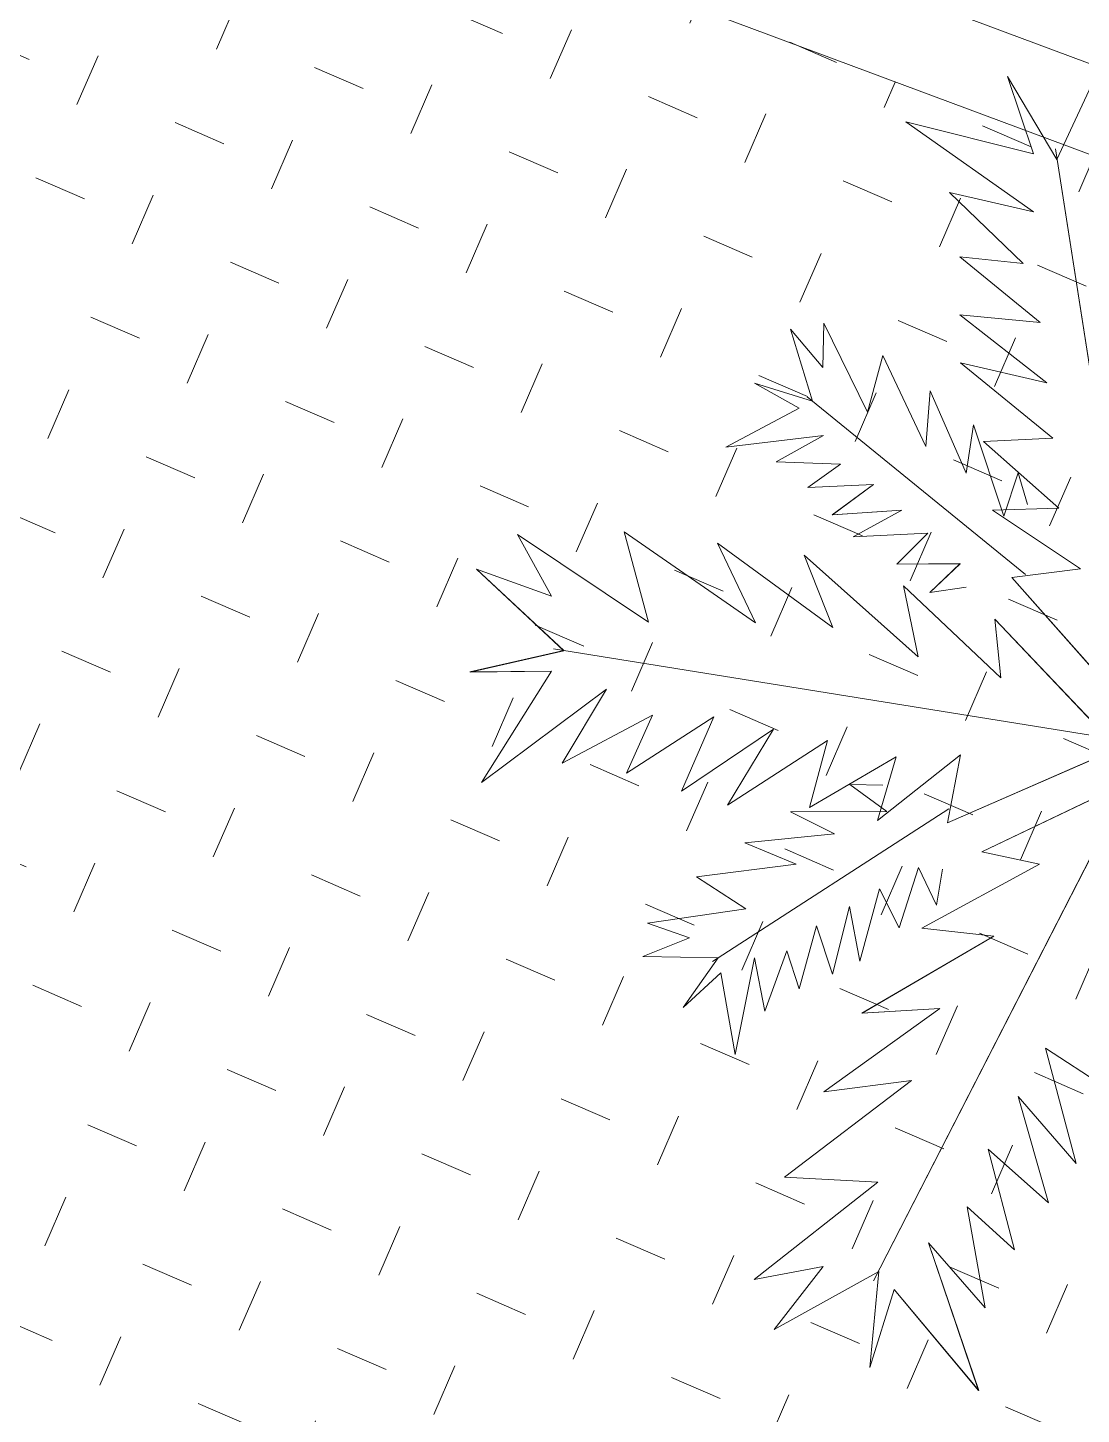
# Model space of a CAD drawing. Extents: x -2063571 to 559285, y 565862 to 1758715.
# Drawn here: x -2062798.0339 to -2062797.9712, y 566286.1337 to 566286.2161 of the extents above; entities that cross this region are included whole.
import ezdxf

# ---------------------------------------------------------------- set-up
doc = ezdxf.new("R2010")
doc.units = 0
doc.header["$MEASUREMENT"] = 0
for name, color, linetype, lineweight in [('CAY', 64, 'CONTINUOUS', 0), ('CHIA LO', 40, 'CONTINUOUS', 0), ('kichthuoc', 6, 'CONTINUOUS', 0), ('Lift', 1, 'CONTINUOUS', 0), ('Q-DUONG', 22, 'CONTINUOUS', 0)]:
    doc.layers.add(name, color=color, linetype=linetype, lineweight=lineweight)
pattern_1 = [(336.581345463, (-5630456.878, 1390305.53873), (0.328767986843, 0.130044649361), [0.125, -0.375]), (66.581345463, (-5630456.84548, 1390305.45654), (-0.130044649361, 0.328767986843), [0.125, -0.375])]

# ---------------------------------------------------------------- blocks, each defined once
blk = doc.blocks.new('cay CAU VUA')
at = {"layer": 'CAY'}
for p, q in [((-755.8692, 239.7561), (-752.7429, 240.2011)), ((-755.8692, 239.7561), (-758.1368, 237.5585)), ((-755.8692, 239.7561), (-754.4799, 236.9203)), ((-754.9908, 239.0967), (-753.6224, 238.5461)), ((-756.2248, 238.7169), (-756.3256, 237.2453))]:
    blk.add_line(p, q, dxfattribs=at)
for points in [[(-755.7215, 239.825), (-754.9054, 239.368), (-755.0277, 239.6518), (-754.3969, 239.3423), (-754.581, 239.6751), (-753.8522, 239.343), (-754.1077, 239.662), (-753.4002, 239.4175), (-753.7143, 239.7579), (-752.9161, 239.5068), (-753.1769, 239.9207), (-752.3862, 239.6857), (-752.6513, 239.9419), (-752.2335, 239.9225), (-752.7982, 240.1947), (-752.361, 240.4473), (-752.7672, 240.3162), (-752.5908, 240.9827), (-753.0711, 240.3207), (-752.9641, 240.76), (-753.3417, 240.3794), (-753.3009, 240.7101), (-753.652, 240.2932), (-753.6047, 240.7144), (-753.9687, 240.2624), (-753.8574, 240.7135), (-754.2576, 240.2348), (-754.2711, 240.5985)], [(-758.7127, 237.4845), (-758.0958, 237.5962), (-758.3011, 237.1348), (-758.0494, 237.4796), (-757.8005, 236.8367), (-757.801, 237.6546), (-757.6293, 237.2363), (-757.5475, 237.7662), (-757.3862, 237.4747), (-757.3471, 238.0183), (-757.1378, 237.6498), (-757.1091, 238.2294), (-756.934, 237.799), (-756.8916, 238.4215), (-756.6668, 238.1352), (-756.609, 238.6582), (-756.3997, 238.3804), (-756.4155, 238.9343), (-756.1703, 238.667), (-755.9481, 239.6135)], [(-754.8919, 238.743), (-754.7953, 238.599), (-754.7909, 238.8385), (-754.4979, 238.4277), (-754.5368, 238.6822), (-754.2279, 238.3258), (-754.292, 238.6105), (-753.9357, 238.222), (-753.9475, 238.53), (-753.5902, 238.1526), (-753.6541, 238.3759), (-753.4324, 238.2336), (-753.6546, 238.56), (-753.3365, 238.56), (-753.5994, 238.6166), (-753.293, 238.9245), (-753.7637, 238.7148), (-753.5669, 238.9207), (-753.8928, 238.8321), (-753.7664, 238.9996), (-754.0893, 238.8829), (-753.9307, 239.0978), (-754.2717, 238.9659), (-754.0688, 239.1769), (-754.438, 239.0419), (-754.3307, 239.2446), (-754.6466, 239.144), (-754.5403, 239.3356), (-754.7128, 239.2528)], [(-756.5307, 238.5136), (-756.6378, 238.3772), (-756.4086, 238.447), (-756.7088, 238.0415), (-756.4787, 238.1571), (-756.7222, 237.7532), (-756.4713, 237.9021), (-756.7307, 237.4431), (-756.4414, 237.5496), (-756.69, 237.0932), (-756.4973, 237.2229), (-756.5641, 236.968), (-756.3223, 237.2803), (-756.224, 236.9777), (-756.2515, 237.2452), (-755.864, 237.0491), (-756.2089, 237.4319), (-755.9522, 237.3083), (-756.1371, 237.591), (-755.9388, 237.5224), (-756.1496, 237.7935), (-755.8962, 237.7091), (-756.127, 237.9926), (-755.8637, 237.8649), (-756.1061, 238.1743), (-755.8802, 238.1349), (-756.0735, 238.4042), (-755.8585, 238.3623), (-755.9904, 238.5008)]]:
    blk.add_lwpolyline(points, dxfattribs=at)
blk.add_lwpolyline([(-755.758, 239.637), (-755.9404, 238.7196), (-755.7083, 238.9236), (-755.8078, 238.228), (-755.5481, 238.506), (-755.6387, 237.7102), (-755.4143, 238.0518), (-755.4282, 237.3033), (-755.2016, 237.7072), (-755.1936, 236.8705), (-754.8806, 237.2465), (-754.8598, 236.4218), (-754.6981, 236.7532), (-754.5874, 236.3498), (-754.5031, 236.971), (-754.1277, 236.6332), (-754.3779, 236.979), (-753.6895, 237.0171), (-754.4675, 237.2694), (-754.0166, 237.3034), (-754.4953, 237.545), (-754.1682, 237.6083), (-754.6732, 237.8134), (-754.258, 237.8986), (-754.8003, 238.105), (-754.3369, 238.1386), (-754.9158, 238.3713), (-754.5741, 238.4966), (-755.0536, 238.7132), (-754.7248, 238.8264), (-755.2565, 238.9825), (-754.9264, 239.1331)], close=True, dxfattribs=at)
blk = doc.blocks.new('MB')
at = {"layer": 'Lift'}
h = blk.add_hatch(dxfattribs=at)
h.set_pattern_fill('CROSS', color=8, angle=336.5813, style=0)
h.set_pattern_definition([(336.581345463, (-5630456.878, 1390305.53873), (0.328767986843, 0.130044649361), [0.125, -0.375]), (66.581345463, (-5630456.84548, 1390305.45654), (-0.130044649361, 0.328767986843), [0.125, -0.375])])
h.paths.add_polyline_path([(336.9824, 626.3148, 0.414214), (335.9239, 628.6298), (327.3961, 631.8058, 0.414214), (325.081, 630.7473), (323.8944, 627.561, 0.414214), (324.953, 625.2459), (333.4807, 622.0699, 0.414214), (335.7958, 623.1285)])
h.paths.add_polyline_path([(328.9633, 627.4239), (330.9821, 626.672), (331.1139, 627.0258), (329.0951, 627.7777)], flags=24)
h = blk.add_hatch(dxfattribs=at)
h.set_pattern_fill('CROSS', color=8, angle=336.5813, style=0)
h.set_pattern_definition(pattern_1)
h.paths.add_polyline_path([(336.9824, 626.3148, 0.414214), (335.9239, 628.6298), (327.3961, 631.8058, 0.414214), (325.081, 630.7473), (323.8944, 627.561, 0.414214), (324.953, 625.2459), (333.4807, 622.0699, 0.414214), (335.7958, 623.1285)])
h.paths.add_polyline_path([(328.9633, 627.4239), (330.9821, 626.672), (331.1139, 627.0258), (329.0951, 627.7777)], flags=24)
h = blk.add_hatch(dxfattribs=at)
h.set_pattern_fill('CROSS', color=8, angle=336.5813, style=0)
h.set_pattern_definition(pattern_1)
h.paths.add_polyline_path([(336.9824, 626.3148, 0.414214), (335.9239, 628.6298), (327.3961, 631.8058, 0.414214), (325.081, 630.7473), (323.8944, 627.561, 0.414214), (324.953, 625.2459), (333.4807, 622.0699, 0.414214), (335.7958, 623.1285)])
h.paths.add_polyline_path([(328.9633, 627.4239), (330.9821, 626.672), (331.1139, 627.0258), (329.0951, 627.7777)], flags=24)
h = blk.add_hatch(dxfattribs=at)
h.set_pattern_fill('CROSS', color=8, angle=336.5813, style=0)
h.set_pattern_definition(pattern_1)
h.paths.add_polyline_path([(336.9824, 626.3148, 0.414214), (335.9239, 628.6298), (327.3961, 631.8058, 0.414214), (325.081, 630.7473), (323.8944, 627.561, 0.414214), (324.953, 625.2459), (333.4807, 622.0699, 0.414214), (335.7958, 623.1285)])
h.paths.add_polyline_path([(328.9633, 627.4239), (330.9821, 626.672), (331.1139, 627.0258), (329.0951, 627.7777)], flags=24)
h = blk.add_hatch(dxfattribs=at)
h.set_pattern_fill('CROSS', color=8, angle=336.5813, style=0)
h.set_pattern_definition(pattern_1)
h.paths.add_polyline_path([(336.9824, 626.3148, 0.414214), (335.9239, 628.6298), (327.3961, 631.8058, 0.414214), (325.081, 630.7473), (323.8944, 627.561, 0.414214), (324.953, 625.2459), (333.4807, 622.0699, 0.414214), (335.7958, 623.1285)])
h.paths.add_polyline_path([(328.9633, 627.4239), (330.9821, 626.672), (331.1139, 627.0258), (329.0951, 627.7777)], flags=24)
h = blk.add_hatch(dxfattribs=at)
h.set_pattern_fill('CROSS', color=8, angle=336.5813, style=0)
h.set_pattern_definition(pattern_1)
h.paths.add_polyline_path([(336.9824, 626.3148, 0.414214), (335.9239, 628.6298), (327.3961, 631.8058, 0.414214), (325.081, 630.7473), (323.8944, 627.561, 0.414214), (324.953, 625.2459), (333.4807, 622.0699, 0.414214), (335.7958, 623.1285)])
h.paths.add_polyline_path([(328.9633, 627.4239), (330.9821, 626.672), (331.1139, 627.0258), (329.0951, 627.7777)], flags=24)
h = blk.add_hatch(dxfattribs=at)
h.set_pattern_fill('CROSS', color=8, angle=336.5813, style=0)
h.set_pattern_definition(pattern_1)
h.paths.add_polyline_path([(336.9824, 626.3148, 0.414214), (335.9239, 628.6298), (327.3961, 631.8058, 0.414214), (325.081, 630.7473), (323.8944, 627.561, 0.414214), (324.953, 625.2459), (333.4807, 622.0699, 0.414214), (335.7958, 623.1285)])
h.paths.add_polyline_path([(328.9633, 627.4239), (330.9821, 626.672), (331.1139, 627.0258), (329.0951, 627.7777)], flags=24)
at = {"layer": 'CAY', "color": 8}
for p, q in [((335.0022, 629.232, 0), (334.8832, 628.9763, 0)), ((335.0022, 629.232, 0), (334.8832, 628.9763, 0)), ((335.0022, 629.232, 0), (334.8832, 628.9763, 0)), ((335.0022, 629.232, 0), (334.8832, 628.9763, 0)), ((335.0022, 629.232, 0), (334.8832, 628.9763, 0)), ((334.8832, 628.9763, 0), (334.7669, 629.1715, 0)), ((334.7669, 629.1715, 0), (334.8283, 628.9895, 0)), ((334.8832, 628.9763, 0), (334.7669, 629.1715, 0)), ((334.7669, 629.1715, 0), (334.8283, 628.9895, 0)), ((334.8832, 628.9763, 0), (334.7669, 629.1715, 0)), ((334.7669, 629.1715, 0), (334.8283, 628.9895, 0)), ((334.8832, 628.9763, 0), (334.7669, 629.1715, 0)), ((334.7669, 629.1715, 0), (334.8283, 628.9895, 0)), ((334.8832, 628.9763, 0), (334.7669, 629.1715, 0)), ((334.7669, 629.1715, 0), (334.8283, 628.9895, 0)), ((334.8283, 628.9895, 0), (334.5273, 629.0649, 0)), ((334.5273, 629.0649, 0), (334.8281, 628.8528, 0)), ((334.8283, 628.9895, 0), (334.5273, 629.0649, 0)), ((334.5273, 629.0649, 0), (334.8281, 628.8528, 0)), ((334.8283, 628.9895, 0), (334.5273, 629.0649, 0)), ((334.5273, 629.0649, 0), (334.8281, 628.8528, 0)), ((334.8283, 628.9895, 0), (334.5273, 629.0649, 0)), ((334.5273, 629.0649, 0), (334.8281, 628.8528, 0)), ((334.8283, 628.9895, 0), (334.5273, 629.0649, 0)), ((334.5273, 629.0649, 0), (334.8281, 628.8528, 0)), ((335.099, 627.5971, 0), (334.8799, 629.0012, 0)), ((335.099, 627.5971, 0), (334.8799, 629.0012, 0)), ((335.099, 627.5971, 0), (334.8799, 629.0012, 0)), ((335.099, 627.5971, 0), (334.8799, 629.0012, 0)), ((335.099, 627.5971, 0), (334.8799, 629.0012, 0)), ((334.8281, 628.8528, 0), (334.6298, 628.8983, 0)), ((334.6298, 628.8983, 0), (334.8033, 628.7306, 0)), ((334.8281, 628.8528, 0), (334.6298, 628.8983, 0)), ((334.6298, 628.8983, 0), (334.8033, 628.7306, 0)), ((334.8281, 628.8528, 0), (334.6298, 628.8983, 0)), ((334.6298, 628.8983, 0), (334.8033, 628.7306, 0)), ((334.8281, 628.8528, 0), (334.6298, 628.8983, 0)), ((334.6298, 628.8983, 0), (334.8033, 628.7306, 0)), ((334.8281, 628.8528, 0), (334.6298, 628.8983, 0)), ((334.6298, 628.8983, 0), (334.8033, 628.7306, 0)), ((334.8033, 628.7306, 0), (334.6543, 628.747, 0)), ((334.6543, 628.747, 0), (334.8439, 628.5915, 0)), ((334.8033, 628.7306, 0), (334.6543, 628.747, 0)), ((334.6543, 628.747, 0), (334.8439, 628.5915, 0)), ((334.8033, 628.7306, 0), (334.6543, 628.747, 0)), ((334.6543, 628.747, 0), (334.8439, 628.5915, 0)), ((334.8033, 628.7306, 0), (334.6543, 628.747, 0)), ((334.6543, 628.747, 0), (334.8439, 628.5915, 0)), ((334.8033, 628.7306, 0), (334.6543, 628.747, 0)), ((334.6543, 628.747, 0), (334.8439, 628.5915, 0)), ((334.3333, 628.5902, 0), (334.331, 628.4857, 0)), ((334.3333, 628.5902, 0), (334.331, 628.4857, 0)), ((334.3333, 628.5902, 0), (334.331, 628.4857, 0)), ((334.3333, 628.5902, 0), (334.331, 628.4857, 0)), ((334.3333, 628.5902, 0), (334.331, 628.4857, 0)), ((334.4365, 628.3803, 0), (334.3333, 628.5902, 0)), ((334.4365, 628.3803, 0), (334.3333, 628.5902, 0)), ((334.4365, 628.3803, 0), (334.3333, 628.5902, 0)), ((334.4365, 628.3803, 0), (334.3333, 628.5902, 0)), ((334.4365, 628.3803, 0), (334.3333, 628.5902, 0)), ((334.8439, 628.5915, 0), (334.6541, 628.6103, 0)), ((334.6541, 628.6103, 0), (334.8597, 628.4492, 0)), ((334.8439, 628.5915, 0), (334.6541, 628.6103, 0)), ((334.6541, 628.6103, 0), (334.8597, 628.4492, 0)), ((334.8439, 628.5915, 0), (334.6541, 628.6103, 0)), ((334.6541, 628.6103, 0), (334.8597, 628.4492, 0)), ((334.8439, 628.5915, 0), (334.6541, 628.6103, 0)), ((334.6541, 628.6103, 0), (334.8597, 628.4492, 0)), ((334.8439, 628.5915, 0), (334.6541, 628.6103, 0)), ((334.6541, 628.6103, 0), (334.8597, 628.4492, 0)), ((334.331, 628.4857, 0), (334.2546, 628.5764, 0)), ((334.2546, 628.5764, 0), (334.3066, 628.4064, 0)), ((334.331, 628.4857, 0), (334.2546, 628.5764, 0)), ((334.2546, 628.5764, 0), (334.3066, 628.4064, 0)), ((334.331, 628.4857, 0), (334.2546, 628.5764, 0)), ((334.2546, 628.5764, 0), (334.3066, 628.4064, 0)), ((334.331, 628.4857, 0), (334.2546, 628.5764, 0)), ((334.2546, 628.5764, 0), (334.3066, 628.4064, 0)), ((334.331, 628.4857, 0), (334.2546, 628.5764, 0)), ((334.2546, 628.5764, 0), (334.3066, 628.4064, 0)), ((334.4725, 628.5143, 0), (334.4365, 628.3803, 0)), ((334.4725, 628.5143, 0), (334.4365, 628.3803, 0)), ((334.4725, 628.5143, 0), (334.4365, 628.3803, 0)), ((334.4725, 628.5143, 0), (334.4365, 628.3803, 0)), ((334.4725, 628.5143, 0), (334.4365, 628.3803, 0)), ((334.5738, 628.2998, 0), (334.4725, 628.5143, 0)), ((334.5738, 628.2998, 0), (334.4725, 628.5143, 0)), ((334.5738, 628.2998, 0), (334.4725, 628.5143, 0)), ((334.5738, 628.2998, 0), (334.4725, 628.5143, 0)), ((334.5738, 628.2998, 0), (334.4725, 628.5143, 0)), ((334.8597, 628.4492, 0), (334.6561, 628.4966, 0)), ((334.6561, 628.4966, 0), (334.8739, 628.3194, 0)), ((334.8597, 628.4492, 0), (334.6561, 628.4966, 0)), ((334.6561, 628.4966, 0), (334.8739, 628.3194, 0)), ((334.8597, 628.4492, 0), (334.6561, 628.4966, 0)), ((334.6561, 628.4966, 0), (334.8739, 628.3194, 0)), ((334.8597, 628.4492, 0), (334.6561, 628.4966, 0)), ((334.6561, 628.4966, 0), (334.8739, 628.3194, 0)), ((334.8597, 628.4492, 0), (334.6561, 628.4966, 0)), ((334.6561, 628.4966, 0), (334.8739, 628.3194, 0)), ((334.3066, 628.4064, 0), (334.1699, 628.4489, 0)), ((334.1699, 628.4489, 0), (334.2754, 628.3895, 0)), ((334.3066, 628.4064, 0), (334.1699, 628.4489, 0)), ((334.1699, 628.4489, 0), (334.2754, 628.3895, 0)), ((334.3066, 628.4064, 0), (334.1699, 628.4489, 0)), ((334.1699, 628.4489, 0), (334.2754, 628.3895, 0)), ((334.3066, 628.4064, 0), (334.1699, 628.4489, 0)), ((334.1699, 628.4489, 0), (334.2754, 628.3895, 0)), ((334.3066, 628.4064, 0), (334.1699, 628.4489, 0)), ((334.1699, 628.4489, 0), (334.2754, 628.3895, 0)), ((334.5843, 628.4307, 0), (334.5738, 628.2998, 0)), ((334.5843, 628.4307, 0), (334.5738, 628.2998, 0)), ((334.5843, 628.4307, 0), (334.5738, 628.2998, 0)), ((334.5843, 628.4307, 0), (334.5738, 628.2998, 0)), ((334.5843, 628.4307, 0), (334.5738, 628.2998, 0)), ((334.6695, 628.2363, 0), (334.5843, 628.4307, 0)), ((334.6695, 628.2363, 0), (334.5843, 628.4307, 0)), ((334.6695, 628.2363, 0), (334.5843, 628.4307, 0)), ((334.6695, 628.2363, 0), (334.5843, 628.4307, 0)), ((334.6695, 628.2363, 0), (334.5843, 628.4307, 0)), ((334.8094, 627.9976, 0), (334.2946, 628.4167, 0)), ((334.8094, 627.9976, 0), (334.2946, 628.4167, 0)), ((334.8094, 627.9976, 0), (334.2946, 628.4167, 0)), ((334.8094, 627.9976, 0), (334.2946, 628.4167, 0)), ((334.8094, 627.9976, 0), (334.2946, 628.4167, 0)), ((334.2754, 628.3895, 0), (334.1026, 628.298, 0)), ((334.2754, 628.3895, 0), (334.1026, 628.298, 0)), ((334.2754, 628.3895, 0), (334.1026, 628.298, 0)), ((334.2754, 628.3895, 0), (334.1026, 628.298, 0)), ((334.2754, 628.3895, 0), (334.1026, 628.298, 0)), ((334.1026, 628.298, 0), (334.3329, 628.3254, 0)), ((334.1026, 628.298, 0), (334.3329, 628.3254, 0)), ((334.1026, 628.298, 0), (334.3329, 628.3254, 0)), ((334.1026, 628.298, 0), (334.3329, 628.3254, 0)), ((334.1026, 628.298, 0), (334.3329, 628.3254, 0)), ((334.3329, 628.3254, 0), (334.2208, 628.2631, 0)), ((334.3329, 628.3254, 0), (334.2208, 628.2631, 0)), ((334.3329, 628.3254, 0), (334.2208, 628.2631, 0)), ((334.3329, 628.3254, 0), (334.2208, 628.2631, 0)), ((334.3329, 628.3254, 0), (334.2208, 628.2631, 0)), ((334.6867, 628.3509, 0), (334.6695, 628.2363, 0)), ((334.6867, 628.3509, 0), (334.6695, 628.2363, 0)), ((334.6867, 628.3509, 0), (334.6695, 628.2363, 0)), ((334.6867, 628.3509, 0), (334.6695, 628.2363, 0)), ((334.6867, 628.3509, 0), (334.6695, 628.2363, 0)), ((334.7579, 628.1353, 0), (334.6867, 628.3509, 0)), ((334.7579, 628.1353, 0), (334.6867, 628.3509, 0)), ((334.7579, 628.1353, 0), (334.6867, 628.3509, 0)), ((334.7579, 628.1353, 0), (334.6867, 628.3509, 0)), ((334.7579, 628.1353, 0), (334.6867, 628.3509, 0)), ((334.8739, 628.3194, 0), (334.7103, 628.3111, 0)), ((334.8739, 628.3194, 0), (334.7103, 628.3111, 0)), ((334.8739, 628.3194, 0), (334.7103, 628.3111, 0)), ((334.8739, 628.3194, 0), (334.7103, 628.3111, 0)), ((334.8739, 628.3194, 0), (334.7103, 628.3111, 0)), ((334.7103, 628.3111, 0), (334.8875, 628.1541, 0)), ((334.7103, 628.3111, 0), (334.8875, 628.1541, 0)), ((334.7103, 628.3111, 0), (334.8875, 628.1541, 0)), ((334.7103, 628.3111, 0), (334.8875, 628.1541, 0)), ((334.7103, 628.3111, 0), (334.8875, 628.1541, 0)), ((334.2208, 628.2631, 0), (334.3727, 628.2577, 0)), ((334.2208, 628.2631, 0), (334.3727, 628.2577, 0)), ((334.2208, 628.2631, 0), (334.3727, 628.2577, 0)), ((334.2208, 628.2631, 0), (334.3727, 628.2577, 0)), ((334.2208, 628.2631, 0), (334.3727, 628.2577, 0)), ((334.3727, 628.2577, 0), (334.2961, 628.2026, 0)), ((334.3727, 628.2577, 0), (334.2961, 628.2026, 0)), ((334.3727, 628.2577, 0), (334.2961, 628.2026, 0)), ((334.3727, 628.2577, 0), (334.2961, 628.2026, 0)), ((334.3727, 628.2577, 0), (334.2961, 628.2026, 0)), ((334.7917, 628.2376, 0), (334.7579, 628.1353, 0)), ((334.7917, 628.2376, 0), (334.7579, 628.1353, 0)), ((334.7917, 628.2376, 0), (334.7579, 628.1353, 0)), ((334.7917, 628.2376, 0), (334.7579, 628.1353, 0)), ((334.7917, 628.2376, 0), (334.7579, 628.1353, 0)), ((334.814, 628.1628, 0), (334.7917, 628.2376, 0)), ((334.814, 628.1628, 0), (334.7917, 628.2376, 0)), ((334.814, 628.1628, 0), (334.7917, 628.2376, 0)), ((334.814, 628.1628, 0), (334.7917, 628.2376, 0)), ((334.814, 628.1628, 0), (334.7917, 628.2376, 0)), ((334.2961, 628.2026, 0), (334.4504, 628.2097, 0)), ((334.2961, 628.2026, 0), (334.4504, 628.2097, 0)), ((334.2961, 628.2026, 0), (334.4504, 628.2097, 0)), ((334.2961, 628.2026, 0), (334.4504, 628.2097, 0)), ((334.2961, 628.2026, 0), (334.4504, 628.2097, 0)), ((334.4504, 628.2097, 0), (334.3536, 628.1385, 0)), ((334.4504, 628.2097, 0), (334.3536, 628.1385, 0)), ((334.4504, 628.2097, 0), (334.3536, 628.1385, 0)), ((334.4504, 628.2097, 0), (334.3536, 628.1385, 0)), ((334.4504, 628.2097, 0), (334.3536, 628.1385, 0)), ((334.3536, 628.1385, 0), (334.5178, 628.1497, 0)), ((334.3536, 628.1385, 0), (334.5178, 628.1497, 0)), ((334.3536, 628.1385, 0), (334.5178, 628.1497, 0)), ((334.3536, 628.1385, 0), (334.5178, 628.1497, 0)), ((334.3536, 628.1385, 0), (334.5178, 628.1497, 0)), ((334.5178, 628.1497, 0), (334.4024, 628.0861, 0)), ((334.5178, 628.1497, 0), (334.4024, 628.0861, 0)), ((334.5178, 628.1497, 0), (334.4024, 628.0861, 0)), ((334.5178, 628.1497, 0), (334.4024, 628.0861, 0)), ((334.5178, 628.1497, 0), (334.4024, 628.0861, 0)), ((334.8875, 628.1541, 0), (334.7311, 628.1493, 0)), ((334.8875, 628.1541, 0), (334.7311, 628.1493, 0)), ((334.8875, 628.1541, 0), (334.7311, 628.1493, 0)), ((334.8875, 628.1541, 0), (334.7311, 628.1493, 0)), ((334.8875, 628.1541, 0), (334.7311, 628.1493, 0)), ((334.7311, 628.1493, 0), (334.9388, 628.0113, 0)), ((334.7311, 628.1493, 0), (334.9388, 628.0113, 0)), ((334.7311, 628.1493, 0), (334.9388, 628.0113, 0)), ((334.7311, 628.1493, 0), (334.9388, 628.0113, 0)), ((334.7311, 628.1493, 0), (334.9388, 628.0113, 0)), ((334.1726, 627.8836, 0), (333.863, 628.098, 0)), ((333.863, 628.098, 0), (333.9199, 627.8853, 0)), ((334.1726, 627.8836, 0), (333.863, 628.098, 0)), ((333.863, 628.098, 0), (333.9199, 627.8853, 0)), ((334.1726, 627.8836, 0), (333.863, 628.098, 0)), ((333.863, 628.098, 0), (333.9199, 627.8853, 0)), ((334.1726, 627.8836, 0), (333.863, 628.098, 0)), ((333.863, 628.098, 0), (333.9199, 627.8853, 0)), ((334.1726, 627.8836, 0), (333.863, 628.098, 0)), ((333.863, 628.098, 0), (333.9199, 627.8853, 0)), ((333.9199, 627.8853, 0), (333.6114, 628.0917, 0)), ((333.6114, 628.0917, 0), (333.6912, 627.9463, 0)), ((333.9199, 627.8853, 0), (333.6114, 628.0917, 0)), ((333.6114, 628.0917, 0), (333.6912, 627.9463, 0)), ((333.9199, 627.8853, 0), (333.6114, 628.0917, 0)), ((333.6114, 628.0917, 0), (333.6912, 627.9463, 0)), ((333.9199, 627.8853, 0), (333.6114, 628.0917, 0)), ((333.6114, 628.0917, 0), (333.6912, 627.9463, 0)), ((333.9199, 627.8853, 0), (333.6114, 628.0917, 0)), ((333.6114, 628.0917, 0), (333.6912, 627.9463, 0)), ((334.3545, 627.8724, 0), (334.083, 628.0718, 0)), ((334.083, 628.0718, 0), (334.1726, 627.8836, 0)), ((334.3545, 627.8724, 0), (334.083, 628.0718, 0)), ((334.083, 628.0718, 0), (334.1726, 627.8836, 0)), ((334.3545, 627.8724, 0), (334.083, 628.0718, 0)), ((334.083, 628.0718, 0), (334.1726, 627.8836, 0)), ((334.3545, 627.8724, 0), (334.083, 628.0718, 0)), ((334.083, 628.0718, 0), (334.1726, 627.8836, 0)), ((334.3545, 627.8724, 0), (334.083, 628.0718, 0)), ((334.083, 628.0718, 0), (334.1726, 627.8836, 0)), ((334.4024, 628.0861, 0), (334.5791, 628.0949, 0)), ((334.4024, 628.0861, 0), (334.5791, 628.0949, 0)), ((334.4024, 628.0861, 0), (334.5791, 628.0949, 0)), ((334.4024, 628.0861, 0), (334.5791, 628.0949, 0)), ((334.4024, 628.0861, 0), (334.5791, 628.0949, 0)), ((334.5791, 628.0949, 0), (334.506, 628.0221, 0)), ((334.5791, 628.0949, 0), (334.506, 628.0221, 0)), ((334.5791, 628.0949, 0), (334.506, 628.0221, 0)), ((334.5791, 628.0949, 0), (334.506, 628.0221, 0)), ((334.5791, 628.0949, 0), (334.506, 628.0221, 0)), ((334.5562, 627.8037, 0), (334.2872, 628.0436, 0)), ((334.2872, 628.0436, 0), (334.3545, 627.8724, 0)), ((334.5562, 627.8037, 0), (334.2872, 628.0436, 0)), ((334.2872, 628.0436, 0), (334.3545, 627.8724, 0)), ((334.5562, 627.8037, 0), (334.2872, 628.0436, 0)), ((334.2872, 628.0436, 0), (334.3545, 627.8724, 0)), ((334.5562, 627.8037, 0), (334.2872, 628.0436, 0)), ((334.2872, 628.0436, 0), (334.3545, 627.8724, 0)), ((334.5562, 627.8037, 0), (334.2872, 628.0436, 0)), ((334.2872, 628.0436, 0), (334.3545, 627.8724, 0)), ((333.6912, 627.9463, 0), (333.5142, 628.0103, 0)), ((333.5142, 628.0103, 0), (333.7206, 627.8181, 0)), ((333.6912, 627.9463, 0), (333.5142, 628.0103, 0)), ((333.5142, 628.0103, 0), (333.7206, 627.8181, 0)), ((333.6912, 627.9463, 0), (333.5142, 628.0103, 0)), ((333.5142, 628.0103, 0), (333.7206, 627.8181, 0)), ((333.6912, 627.9463, 0), (333.5142, 628.0103, 0)), ((333.5142, 628.0103, 0), (333.7206, 627.8181, 0)), ((333.6912, 627.9463, 0), (333.5142, 628.0103, 0)), ((333.5142, 628.0103, 0), (333.7206, 627.8181, 0)), ((334.506, 628.0221, 0), (334.6551, 628.0232, 0)), ((334.506, 628.0221, 0), (334.6551, 628.0232, 0)), ((334.506, 628.0221, 0), (334.6551, 628.0232, 0)), ((334.506, 628.0221, 0), (334.6551, 628.0232, 0)), ((334.506, 628.0221, 0), (334.6551, 628.0232, 0)), ((334.6551, 628.0232, 0), (334.5839, 627.955, 0)), ((334.6551, 628.0232, 0), (334.5839, 627.955, 0)), ((334.6551, 628.0232, 0), (334.5839, 627.955, 0)), ((334.6551, 628.0232, 0), (334.5839, 627.955, 0)), ((334.6551, 628.0232, 0), (334.5839, 627.955, 0)), ((334.9388, 628.0113, 0), (334.7768, 627.9906, 0)), ((334.9388, 628.0113, 0), (334.7768, 627.9906, 0)), ((334.9388, 628.0113, 0), (334.7768, 627.9906, 0)), ((334.9388, 628.0113, 0), (334.7768, 627.9906, 0)), ((334.9388, 628.0113, 0), (334.7768, 627.9906, 0)), ((334.7512, 627.7541, 0), (334.5214, 627.9713, 0)), ((334.5214, 627.9713, 0), (334.5562, 627.8037, 0)), ((334.7512, 627.7541, 0), (334.5214, 627.9713, 0)), ((334.5214, 627.9713, 0), (334.5562, 627.8037, 0)), ((334.7512, 627.7541, 0), (334.5214, 627.9713, 0)), ((334.5214, 627.9713, 0), (334.5562, 627.8037, 0)), ((334.7512, 627.7541, 0), (334.5214, 627.9713, 0)), ((334.5214, 627.9713, 0), (334.5562, 627.8037, 0)), ((334.7512, 627.7541, 0), (334.5214, 627.9713, 0)), ((334.5214, 627.9713, 0), (334.5562, 627.8037, 0)), ((334.5839, 627.955, 0), (334.6691, 627.9676, 0)), ((334.5839, 627.955, 0), (334.6691, 627.9676, 0)), ((334.5839, 627.955, 0), (334.6691, 627.9676, 0)), ((334.5839, 627.955, 0), (334.6691, 627.9676, 0)), ((334.5839, 627.955, 0), (334.6691, 627.9676, 0)), ((334.7768, 627.9906, 0), (335.0671, 627.6632, 0)), ((334.7768, 627.9906, 0), (335.0671, 627.6632, 0)), ((334.7768, 627.9906, 0), (335.0671, 627.6632, 0)), ((334.7768, 627.9906, 0), (335.0671, 627.6632, 0)), ((334.7768, 627.9906, 0), (335.0671, 627.6632, 0)), ((335.0264, 627.5872, 0), (334.7365, 627.8924, 0)), ((334.7365, 627.8924, 0), (334.7512, 627.7541, 0)), ((335.0264, 627.5872, 0), (334.7365, 627.8924, 0)), ((334.7365, 627.8924, 0), (334.7512, 627.7541, 0)), ((335.0264, 627.5872, 0), (334.7365, 627.8924, 0)), ((334.7365, 627.8924, 0), (334.7512, 627.7541, 0)), ((335.0264, 627.5872, 0), (334.7365, 627.8924, 0)), ((334.7365, 627.8924, 0), (334.7512, 627.7541, 0)), ((335.0264, 627.5872, 0), (334.7365, 627.8924, 0)), ((334.7365, 627.8924, 0), (334.7512, 627.7541, 0)), ((333.7206, 627.8181, 0), (333.499, 627.7678, 0)), ((333.7206, 627.8181, 0), (333.499, 627.7678, 0)), ((333.7206, 627.8181, 0), (333.499, 627.7678, 0)), ((333.7206, 627.8181, 0), (333.499, 627.7678, 0)), ((333.7206, 627.8181, 0), (333.499, 627.7678, 0)), ((335.099, 627.5971, 0), (333.696, 627.8227, 0)), ((335.099, 627.5971, 0), (333.696, 627.8227, 0)), ((335.099, 627.5971, 0), (333.696, 627.8227, 0)), ((335.099, 627.5971, 0), (333.696, 627.8227, 0)), ((335.099, 627.5971, 0), (333.696, 627.8227, 0)), ((333.499, 627.7678, 0), (333.6911, 627.7699, 0)), ((333.499, 627.7678, 0), (333.6911, 627.7699, 0)), ((333.499, 627.7678, 0), (333.6911, 627.7699, 0)), ((333.499, 627.7678, 0), (333.6911, 627.7699, 0)), ((333.499, 627.7678, 0), (333.6911, 627.7699, 0)), ((333.6911, 627.7699, 0), (333.5264, 627.507, 0)), ((333.6911, 627.7699, 0), (333.5264, 627.507, 0)), ((333.6911, 627.7699, 0), (333.5264, 627.507, 0)), ((333.6911, 627.7699, 0), (333.5264, 627.507, 0)), ((333.6911, 627.7699, 0), (333.5264, 627.507, 0)), ((333.5264, 627.507, 0), (333.8211, 627.7275, 0)), ((333.5264, 627.507, 0), (333.8211, 627.7275, 0)), ((333.5264, 627.507, 0), (333.8211, 627.7275, 0)), ((333.5264, 627.507, 0), (333.8211, 627.7275, 0)), ((333.5264, 627.507, 0), (333.8211, 627.7275, 0)), ((333.8211, 627.7275, 0), (333.7165, 627.553, 0)), ((333.8211, 627.7275, 0), (333.7165, 627.553, 0)), ((333.8211, 627.7275, 0), (333.7165, 627.553, 0)), ((333.8211, 627.7275, 0), (333.7165, 627.553, 0)), ((333.8211, 627.7275, 0), (333.7165, 627.553, 0)), ((333.7165, 627.553, 0), (333.9296, 627.6662, 0)), ((333.7165, 627.553, 0), (333.9296, 627.6662, 0)), ((333.7165, 627.553, 0), (333.9296, 627.6662, 0)), ((333.7165, 627.553, 0), (333.9296, 627.6662, 0)), ((333.7165, 627.553, 0), (333.9296, 627.6662, 0)), ((333.9296, 627.6662, 0), (333.868, 627.5295, 0)), ((333.9296, 627.6662, 0), (333.868, 627.5295, 0)), ((333.9296, 627.6662, 0), (333.868, 627.5295, 0)), ((333.9296, 627.6662, 0), (333.868, 627.5295, 0)), ((333.9296, 627.6662, 0), (333.868, 627.5295, 0)), ((333.868, 627.5295, 0), (334.0745, 627.6619, 0)), ((333.868, 627.5295, 0), (334.0745, 627.6619, 0)), ((333.868, 627.5295, 0), (334.0745, 627.6619, 0)), ((333.868, 627.5295, 0), (334.0745, 627.6619, 0)), ((333.868, 627.5295, 0), (334.0745, 627.6619, 0)), ((334.0745, 627.6619, 0), (333.998, 627.4871, 0)), ((334.0745, 627.6619, 0), (333.998, 627.4871, 0)), ((334.0745, 627.6619, 0), (333.998, 627.4871, 0)), ((334.0745, 627.6619, 0), (333.998, 627.4871, 0)), ((334.0745, 627.6619, 0), (333.998, 627.4871, 0)), ((333.998, 627.4871, 0), (334.2147, 627.6329, 0)), ((333.998, 627.4871, 0), (334.2147, 627.6329, 0)), ((333.998, 627.4871, 0), (334.2147, 627.6329, 0)), ((333.998, 627.4871, 0), (334.2147, 627.6329, 0)), ((333.998, 627.4871, 0), (334.2147, 627.6329, 0)), ((334.2147, 627.6329, 0), (334.1067, 627.4539, 0)), ((334.2147, 627.6329, 0), (334.1067, 627.4539, 0)), ((334.2147, 627.6329, 0), (334.1067, 627.4539, 0)), ((334.2147, 627.6329, 0), (334.1067, 627.4539, 0)), ((334.2147, 627.6329, 0), (334.1067, 627.4539, 0)), ((334.1067, 627.4539, 0), (334.3425, 627.6062, 0)), ((334.1067, 627.4539, 0), (334.3425, 627.6062, 0)), ((334.1067, 627.4539, 0), (334.3425, 627.6062, 0)), ((334.1067, 627.4539, 0), (334.3425, 627.6062, 0)), ((334.1067, 627.4539, 0), (334.3425, 627.6062, 0)), ((334.3425, 627.6062, 0), (334.2998, 627.4481, 0)), ((334.3425, 627.6062, 0), (334.2998, 627.4481, 0)), ((334.3425, 627.6062, 0), (334.2998, 627.4481, 0)), ((334.3425, 627.6062, 0), (334.2998, 627.4481, 0)), ((334.3425, 627.6062, 0), (334.2998, 627.4481, 0)), ((335.099, 627.5971, 0), (334.4509, 626.3325, 0)), ((335.099, 627.5971, 0), (334.4509, 626.3325, 0)), ((335.099, 627.5971, 0), (334.4509, 626.3325, 0)), ((335.099, 627.5971, 0), (334.4509, 626.3325, 0)), ((335.099, 627.5971, 0), (334.4509, 626.3325, 0)), ((334.6253, 627.4123, 0), (335.0264, 627.5872, 0)), ((334.6253, 627.4123, 0), (335.0264, 627.5872, 0)), ((334.6253, 627.4123, 0), (335.0264, 627.5872, 0)), ((334.6253, 627.4123, 0), (335.0264, 627.5872, 0)), ((334.6253, 627.4123, 0), (335.0264, 627.5872, 0)), ((334.2998, 627.4481, 0), (334.504, 627.5681, 0)), ((334.2998, 627.4481, 0), (334.504, 627.5681, 0)), ((334.2998, 627.4481, 0), (334.504, 627.5681, 0)), ((334.2998, 627.4481, 0), (334.504, 627.5681, 0)), ((334.2998, 627.4481, 0), (334.504, 627.5681, 0)), ((334.4602, 627.4179, 0), (334.6556, 627.5727, 0)), ((334.4602, 627.4179, 0), (334.6556, 627.5727, 0)), ((334.4602, 627.4179, 0), (334.6556, 627.5727, 0)), ((334.4602, 627.4179, 0), (334.6556, 627.5727, 0)), ((334.4602, 627.4179, 0), (334.6556, 627.5727, 0)), ((334.504, 627.5681, 0), (334.4602, 627.4179, 0)), ((334.504, 627.5681, 0), (334.4602, 627.4179, 0)), ((334.504, 627.5681, 0), (334.4602, 627.4179, 0)), ((334.504, 627.5681, 0), (334.4602, 627.4179, 0)), ((334.504, 627.5681, 0), (334.4602, 627.4179, 0)), ((334.6556, 627.5727, 0), (334.6253, 627.4123, 0)), ((334.6556, 627.5727, 0), (334.6253, 627.4123, 0)), ((334.6556, 627.5727, 0), (334.6253, 627.4123, 0)), ((334.6556, 627.5727, 0), (334.6253, 627.4123, 0)), ((334.6556, 627.5727, 0), (334.6253, 627.4123, 0)), ((335.086, 627.525, 0), (334.7062, 627.3436, 0)), ((335.086, 627.525, 0), (334.7062, 627.3436, 0)), ((335.086, 627.525, 0), (334.7062, 627.3436, 0)), ((335.086, 627.525, 0), (334.7062, 627.3436, 0)), ((335.086, 627.525, 0), (334.7062, 627.3436, 0)), ((334.4729, 627.5009, 0), (334.3949, 627.5028, 0)), ((334.3949, 627.5028, 0), (334.4818, 627.439, 0)), ((334.4729, 627.5009, 0), (334.3949, 627.5028, 0)), ((334.3949, 627.5028, 0), (334.4818, 627.439, 0)), ((334.4729, 627.5009, 0), (334.3949, 627.5028, 0)), ((334.3949, 627.5028, 0), (334.4818, 627.439, 0)), ((334.4729, 627.5009, 0), (334.3949, 627.5028, 0)), ((334.3949, 627.5028, 0), (334.4818, 627.439, 0)), ((334.4729, 627.5009, 0), (334.3949, 627.5028, 0)), ((334.3949, 627.5028, 0), (334.4818, 627.439, 0)), ((334.6286, 627.4455, 0), (334.071, 627.0854, 0)), ((334.6286, 627.4455, 0), (334.071, 627.0854, 0)), ((334.6286, 627.4455, 0), (334.071, 627.0854, 0)), ((334.6286, 627.4455, 0), (334.071, 627.0854, 0)), ((334.6286, 627.4455, 0), (334.071, 627.0854, 0)), ((334.4818, 627.439, 0), (334.2547, 627.438, 0)), ((334.4818, 627.439, 0), (334.2547, 627.438, 0)), ((334.4818, 627.439, 0), (334.2547, 627.438, 0)), ((334.4818, 627.439, 0), (334.2547, 627.438, 0)), ((334.4818, 627.439, 0), (334.2547, 627.438, 0)), ((334.2547, 627.438, 0), (334.3584, 627.3862, 0)), ((334.2547, 627.438, 0), (334.3584, 627.3862, 0)), ((334.2547, 627.438, 0), (334.3584, 627.3862, 0)), ((334.2547, 627.438, 0), (334.3584, 627.3862, 0)), ((334.2547, 627.438, 0), (334.3584, 627.3862, 0)), ((334.3584, 627.3862, 0), (334.1472, 627.3652, 0)), ((334.3584, 627.3862, 0), (334.1472, 627.3652, 0)), ((334.3584, 627.3862, 0), (334.1472, 627.3652, 0)), ((334.3584, 627.3862, 0), (334.1472, 627.3652, 0)), ((334.3584, 627.3862, 0), (334.1472, 627.3652, 0)), ((334.1472, 627.3652, 0), (334.2685, 627.3148, 0)), ((334.1472, 627.3652, 0), (334.2685, 627.3148, 0)), ((334.1472, 627.3652, 0), (334.2685, 627.3148, 0)), ((334.1472, 627.3652, 0), (334.2685, 627.3148, 0)), ((334.1472, 627.3652, 0), (334.2685, 627.3148, 0)), ((334.2685, 627.3148, 0), (334.0332, 627.2847, 0)), ((334.2685, 627.3148, 0), (334.0332, 627.2847, 0)), ((334.2685, 627.3148, 0), (334.0332, 627.2847, 0)), ((334.2685, 627.3148, 0), (334.0332, 627.2847, 0)), ((334.2685, 627.3148, 0), (334.0332, 627.2847, 0)), ((334.8422, 627.3149, 0), (334.5647, 627.1634, 0)), ((334.8422, 627.3149, 0), (334.5647, 627.1634, 0)), ((334.8422, 627.3149, 0), (334.5647, 627.1634, 0)), ((334.8422, 627.3149, 0), (334.5647, 627.1634, 0)), ((334.8422, 627.3149, 0), (334.5647, 627.1634, 0)), ((334.7062, 627.3436, 0), (334.8422, 627.3149, 0)), ((334.7062, 627.3436, 0), (334.8422, 627.3149, 0)), ((334.7062, 627.3436, 0), (334.8422, 627.3149, 0)), ((334.7062, 627.3436, 0), (334.8422, 627.3149, 0)), ((334.7062, 627.3436, 0), (334.8422, 627.3149, 0)), ((334.0332, 627.2847, 0), (334.1494, 627.2091, 0)), ((334.0332, 627.2847, 0), (334.1494, 627.2091, 0)), ((334.0332, 627.2847, 0), (334.1494, 627.2091, 0)), ((334.0332, 627.2847, 0), (334.1494, 627.2091, 0)), ((334.0332, 627.2847, 0), (334.1494, 627.2091, 0)), ((334.5116, 627.1645, 0), (334.5566, 627.3067, 0)), ((334.5116, 627.1645, 0), (334.5566, 627.3067, 0)), ((334.5116, 627.1645, 0), (334.5566, 627.3067, 0)), ((334.5116, 627.1645, 0), (334.5566, 627.3067, 0)), ((334.5116, 627.1645, 0), (334.5566, 627.3067, 0)), ((334.5566, 627.3067, 0), (334.5995, 627.2179, 0)), ((334.5566, 627.3067, 0), (334.5995, 627.2179, 0)), ((334.5566, 627.3067, 0), (334.5995, 627.2179, 0)), ((334.5566, 627.3067, 0), (334.5995, 627.2179, 0)), ((334.5566, 627.3067, 0), (334.5995, 627.2179, 0)), ((334.5995, 627.2179, 0), (334.6138, 627.3028, 0)), ((334.5995, 627.2179, 0), (334.6138, 627.3028, 0)), ((334.5995, 627.2179, 0), (334.6138, 627.3028, 0)), ((334.5995, 627.2179, 0), (334.6138, 627.3028, 0)), ((334.5995, 627.2179, 0), (334.6138, 627.3028, 0)), ((334.4187, 627.0858, 0), (334.465, 627.2565, 0)), ((334.4187, 627.0858, 0), (334.465, 627.2565, 0)), ((334.4187, 627.0858, 0), (334.465, 627.2565, 0)), ((334.4187, 627.0858, 0), (334.465, 627.2565, 0)), ((334.4187, 627.0858, 0), (334.465, 627.2565, 0)), ((334.465, 627.2565, 0), (334.5116, 627.1645, 0)), ((334.465, 627.2565, 0), (334.5116, 627.1645, 0)), ((334.465, 627.2565, 0), (334.5116, 627.1645, 0)), ((334.465, 627.2565, 0), (334.5116, 627.1645, 0)), ((334.465, 627.2565, 0), (334.5116, 627.1645, 0)), ((334.3538, 627.0555, 0), (334.3938, 627.2151, 0)), ((334.3538, 627.0555, 0), (334.3938, 627.2151, 0)), ((334.3538, 627.0555, 0), (334.3938, 627.2151, 0)), ((334.3538, 627.0555, 0), (334.3938, 627.2151, 0)), ((334.3538, 627.0555, 0), (334.3938, 627.2151, 0)), ((334.3938, 627.2151, 0), (334.4187, 627.0858, 0)), ((334.3938, 627.2151, 0), (334.4187, 627.0858, 0)), ((334.3938, 627.2151, 0), (334.4187, 627.0858, 0)), ((334.3938, 627.2151, 0), (334.4187, 627.0858, 0)), ((334.3938, 627.2151, 0), (334.4187, 627.0858, 0)), ((334.1494, 627.2091, 0), (333.918, 627.1758, 0)), ((334.1494, 627.2091, 0), (333.918, 627.1758, 0)), ((334.1494, 627.2091, 0), (333.918, 627.1758, 0)), ((334.1494, 627.2091, 0), (333.918, 627.1758, 0)), ((334.1494, 627.2091, 0), (333.918, 627.1758, 0)), ((333.918, 627.1758, 0), (334.0166, 627.1413, 0)), ((333.918, 627.1758, 0), (334.0166, 627.1413, 0)), ((333.918, 627.1758, 0), (334.0166, 627.1413, 0)), ((333.918, 627.1758, 0), (334.0166, 627.1413, 0)), ((333.918, 627.1758, 0), (334.0166, 627.1413, 0)), ((334.2751, 627.0206, 0), (334.316, 627.1696, 0)), ((334.2751, 627.0206, 0), (334.316, 627.1696, 0)), ((334.2751, 627.0206, 0), (334.316, 627.1696, 0)), ((334.2751, 627.0206, 0), (334.316, 627.1696, 0)), ((334.2751, 627.0206, 0), (334.316, 627.1696, 0)), ((334.316, 627.1696, 0), (334.3538, 627.0555, 0)), ((334.316, 627.1696, 0), (334.3538, 627.0555, 0)), ((334.316, 627.1696, 0), (334.3538, 627.0555, 0)), ((334.316, 627.1696, 0), (334.3538, 627.0555, 0)), ((334.316, 627.1696, 0), (334.3538, 627.0555, 0)), ((334.5647, 627.1634, 0), (334.7348, 627.1447, 0)), ((334.5647, 627.1634, 0), (334.7348, 627.1447, 0)), ((334.5647, 627.1634, 0), (334.7348, 627.1447, 0)), ((334.5647, 627.1634, 0), (334.7348, 627.1447, 0)), ((334.5647, 627.1634, 0), (334.7348, 627.1447, 0)), ((334.0166, 627.1413, 0), (333.9068, 627.0967, 0)), ((334.0166, 627.1413, 0), (333.9068, 627.0967, 0)), ((334.0166, 627.1413, 0), (333.9068, 627.0967, 0)), ((334.0166, 627.1413, 0), (333.9068, 627.0967, 0)), ((334.0166, 627.1413, 0), (333.9068, 627.0967, 0)), ((334.7348, 627.1447, 0), (334.4236, 626.963, 0)), ((334.7348, 627.1447, 0), (334.4236, 626.963, 0)), ((334.7348, 627.1447, 0), (334.4236, 626.963, 0)), ((334.7348, 627.1447, 0), (334.4236, 626.963, 0)), ((334.7348, 627.1447, 0), (334.4236, 626.963, 0)), ((333.9068, 627.0967, 0), (334.0845, 627.0936, 0)), ((333.9068, 627.0967, 0), (334.0845, 627.0936, 0)), ((333.9068, 627.0967, 0), (334.0845, 627.0936, 0)), ((333.9068, 627.0967, 0), (334.0845, 627.0936, 0)), ((333.9068, 627.0967, 0), (334.0845, 627.0936, 0)), ((334.0845, 627.0936, 0), (334.0019, 626.9767, 0)), ((334.0845, 627.0936, 0), (334.0019, 626.9767, 0)), ((334.0845, 627.0936, 0), (334.0019, 626.9767, 0)), ((334.0845, 627.0936, 0), (334.0019, 626.9767, 0)), ((334.0845, 627.0936, 0), (334.0019, 626.9767, 0)), ((334.1246, 626.8661, 0), (334.1697, 627.0936, 0)), ((334.1246, 626.8661, 0), (334.1697, 627.0936, 0)), ((334.1246, 626.8661, 0), (334.1697, 627.0936, 0)), ((334.1246, 626.8661, 0), (334.1697, 627.0936, 0)), ((334.1246, 626.8661, 0), (334.1697, 627.0936, 0)), ((334.1697, 627.0936, 0), (334.1942, 626.9678, 0)), ((334.1697, 627.0936, 0), (334.1942, 626.9678, 0)), ((334.1697, 627.0936, 0), (334.1942, 626.9678, 0)), ((334.1697, 627.0936, 0), (334.1942, 626.9678, 0)), ((334.1697, 627.0936, 0), (334.1942, 626.9678, 0)), ((334.1942, 626.9678, 0), (334.2463, 627.1106, 0)), ((334.1942, 626.9678, 0), (334.2463, 627.1106, 0)), ((334.1942, 626.9678, 0), (334.2463, 627.1106, 0)), ((334.1942, 626.9678, 0), (334.2463, 627.1106, 0)), ((334.1942, 626.9678, 0), (334.2463, 627.1106, 0)), ((334.2463, 627.1106, 0), (334.2751, 627.0206, 0)), ((334.2463, 627.1106, 0), (334.2751, 627.0206, 0)), ((334.2463, 627.1106, 0), (334.2751, 627.0206, 0)), ((334.2463, 627.1106, 0), (334.2751, 627.0206, 0)), ((334.2463, 627.1106, 0), (334.2751, 627.0206, 0)), ((334.0019, 626.9767, 0), (334.0909, 627.0587, 0)), ((334.0019, 626.9767, 0), (334.0909, 627.0587, 0)), ((334.0019, 626.9767, 0), (334.0909, 627.0587, 0)), ((334.0019, 626.9767, 0), (334.0909, 627.0587, 0)), ((334.0019, 626.9767, 0), (334.0909, 627.0587, 0)), ((334.0909, 627.0587, 0), (334.1246, 626.8661, 0)), ((334.0909, 627.0587, 0), (334.1246, 626.8661, 0)), ((334.0909, 627.0587, 0), (334.1246, 626.8661, 0)), ((334.0909, 627.0587, 0), (334.1246, 626.8661, 0)), ((334.0909, 627.0587, 0), (334.1246, 626.8661, 0)), ((334.6071, 626.9741, 0), (334.3336, 626.7775, 0)), ((334.6071, 626.9741, 0), (334.3336, 626.7775, 0)), ((334.6071, 626.9741, 0), (334.3336, 626.7775, 0)), ((334.6071, 626.9741, 0), (334.3336, 626.7775, 0)), ((334.6071, 626.9741, 0), (334.3336, 626.7775, 0)), ((334.4236, 626.963, 0), (334.6071, 626.9741, 0)), ((334.4236, 626.963, 0), (334.6071, 626.9741, 0)), ((334.4236, 626.963, 0), (334.6071, 626.9741, 0)), ((334.4236, 626.963, 0), (334.6071, 626.9741, 0)), ((334.4236, 626.963, 0), (334.6071, 626.9741, 0)), ((334.9286, 626.6091, 0), (334.8566, 626.8805, 0)), ((334.8566, 626.8805, 0), (334.9938, 626.791, 0)), ((334.9286, 626.6091, 0), (334.8566, 626.8805, 0)), ((334.8566, 626.8805, 0), (334.9938, 626.791, 0)), ((334.9286, 626.6091, 0), (334.8566, 626.8805, 0)), ((334.8566, 626.8805, 0), (334.9938, 626.791, 0)), ((334.9286, 626.6091, 0), (334.8566, 626.8805, 0)), ((334.8566, 626.8805, 0), (334.9938, 626.791, 0)), ((334.9286, 626.6091, 0), (334.8566, 626.8805, 0)), ((334.8566, 626.8805, 0), (334.9938, 626.791, 0)), ((334.5402, 626.8046, 0), (334.2407, 626.5764, 0)), ((334.5402, 626.8046, 0), (334.2407, 626.5764, 0)), ((334.5402, 626.8046, 0), (334.2407, 626.5764, 0)), ((334.5402, 626.8046, 0), (334.2407, 626.5764, 0)), ((334.5402, 626.8046, 0), (334.2407, 626.5764, 0)), ((334.3336, 626.7775, 0), (334.5402, 626.8046, 0)), ((334.3336, 626.7775, 0), (334.5402, 626.8046, 0)), ((334.3336, 626.7775, 0), (334.5402, 626.8046, 0)), ((334.3336, 626.7775, 0), (334.5402, 626.8046, 0)), ((334.3336, 626.7775, 0), (334.5402, 626.8046, 0)), ((334.8634, 626.516, 0), (334.7917, 626.7671, 0)), ((334.7917, 626.7671, 0), (334.9286, 626.6091, 0)), ((334.8634, 626.516, 0), (334.7917, 626.7671, 0)), ((334.7917, 626.7671, 0), (334.9286, 626.6091, 0)), ((334.8634, 626.516, 0), (334.7917, 626.7671, 0)), ((334.7917, 626.7671, 0), (334.9286, 626.6091, 0)), ((334.8634, 626.516, 0), (334.7917, 626.7671, 0)), ((334.7917, 626.7671, 0), (334.9286, 626.6091, 0)), ((334.8634, 626.516, 0), (334.7917, 626.7671, 0)), ((334.7917, 626.7671, 0), (334.9286, 626.6091, 0)), ((334.7829, 626.4055, 0), (334.7208, 626.6427, 0)), ((334.7208, 626.6427, 0), (334.8634, 626.516, 0)), ((334.7829, 626.4055, 0), (334.7208, 626.6427, 0)), ((334.7208, 626.6427, 0), (334.8634, 626.516, 0)), ((334.7829, 626.4055, 0), (334.7208, 626.6427, 0)), ((334.7208, 626.6427, 0), (334.8634, 626.516, 0)), ((334.7829, 626.4055, 0), (334.7208, 626.6427, 0)), ((334.7208, 626.6427, 0), (334.8634, 626.516, 0)), ((334.7829, 626.4055, 0), (334.7208, 626.6427, 0)), ((334.7208, 626.6427, 0), (334.8634, 626.516, 0)), ((334.4606, 626.5648, 0), (334.1689, 626.3352, 0)), ((334.4606, 626.5648, 0), (334.1689, 626.3352, 0)), ((334.4606, 626.5648, 0), (334.1689, 626.3352, 0)), ((334.4606, 626.5648, 0), (334.1689, 626.3352, 0)), ((334.4606, 626.5648, 0), (334.1689, 626.3352, 0)), ((334.2407, 626.5764, 0), (334.4606, 626.5648, 0)), ((334.2407, 626.5764, 0), (334.4606, 626.5648, 0)), ((334.2407, 626.5764, 0), (334.4606, 626.5648, 0)), ((334.2407, 626.5764, 0), (334.4606, 626.5648, 0)), ((334.2407, 626.5764, 0), (334.4606, 626.5648, 0)), ((334.7138, 626.2687, 0), (334.672, 626.5063, 0)), ((334.672, 626.5063, 0), (334.7829, 626.4055, 0)), ((334.7138, 626.2687, 0), (334.672, 626.5063, 0)), ((334.672, 626.5063, 0), (334.7829, 626.4055, 0)), ((334.7138, 626.2687, 0), (334.672, 626.5063, 0)), ((334.672, 626.5063, 0), (334.7829, 626.4055, 0)), ((334.7138, 626.2687, 0), (334.672, 626.5063, 0)), ((334.672, 626.5063, 0), (334.7829, 626.4055, 0)), ((334.7138, 626.2687, 0), (334.672, 626.5063, 0)), ((334.672, 626.5063, 0), (334.7829, 626.4055, 0)), ((334.6987, 626.0737, 0), (334.5801, 626.4221, 0)), ((334.5801, 626.4221, 0), (334.7138, 626.2687, 0)), ((334.6987, 626.0737, 0), (334.5801, 626.4221, 0)), ((334.5801, 626.4221, 0), (334.7138, 626.2687, 0)), ((334.6987, 626.0737, 0), (334.5801, 626.4221, 0)), ((334.5801, 626.4221, 0), (334.7138, 626.2687, 0)), ((334.6987, 626.0737, 0), (334.5801, 626.4221, 0)), ((334.5801, 626.4221, 0), (334.7138, 626.2687, 0)), ((334.6987, 626.0737, 0), (334.5801, 626.4221, 0)), ((334.5801, 626.4221, 0), (334.7138, 626.2687, 0)), ((334.1689, 626.3352, 0), (334.3319, 626.3662, 0)), ((334.1689, 626.3352, 0), (334.3319, 626.3662, 0)), ((334.1689, 626.3352, 0), (334.3319, 626.3662, 0)), ((334.1689, 626.3352, 0), (334.3319, 626.3662, 0)), ((334.1689, 626.3352, 0), (334.3319, 626.3662, 0)), ((334.3319, 626.3662, 0), (334.2163, 626.2176, 0)), ((334.3319, 626.3662, 0), (334.2163, 626.2176, 0)), ((334.3319, 626.3662, 0), (334.2163, 626.2176, 0)), ((334.3319, 626.3662, 0), (334.2163, 626.2176, 0)), ((334.3319, 626.3662, 0), (334.2163, 626.2176, 0)), ((334.2163, 626.2176, 0), (334.463, 626.3545, 0)), ((334.2163, 626.2176, 0), (334.463, 626.3545, 0)), ((334.2163, 626.2176, 0), (334.463, 626.3545, 0)), ((334.2163, 626.2176, 0), (334.463, 626.3545, 0)), ((334.2163, 626.2176, 0), (334.463, 626.3545, 0)), ((334.463, 626.3545, 0), (334.4423, 626.1282, 0)), ((334.463, 626.3545, 0), (334.4423, 626.1282, 0)), ((334.463, 626.3545, 0), (334.4423, 626.1282, 0)), ((334.463, 626.3545, 0), (334.4423, 626.1282, 0)), ((334.463, 626.3545, 0), (334.4423, 626.1282, 0)), ((334.4423, 626.1282, 0), (334.4996, 626.3116, 0)), ((334.4423, 626.1282, 0), (334.4996, 626.3116, 0)), ((334.4423, 626.1282, 0), (334.4996, 626.3116, 0)), ((334.4423, 626.1282, 0), (334.4996, 626.3116, 0)), ((334.4423, 626.1282, 0), (334.4996, 626.3116, 0)), ((334.4996, 626.3116, 0), (334.6987, 626.0737, 0)), ((334.4996, 626.3116, 0), (334.6987, 626.0737, 0)), ((334.4996, 626.3116, 0), (334.6987, 626.0737, 0)), ((334.4996, 626.3116, 0), (334.6987, 626.0737, 0)), ((334.4996, 626.3116, 0), (334.6987, 626.0737, 0))]:
    blk.add_line(p, q, dxfattribs=at)
at = {"layer": 'CHIA LO', "color": 8, "flags": 128}
for points in [[(333.4109, 621.8825), (324.8832, 625.0585, -0.414214), (323.707, 627.6308), (324.8936, 630.8171, -0.414214), (327.4659, 631.9933), (335.9937, 628.8173)], [(333.4109, 621.8825), (324.8832, 625.0585, -0.414214), (323.707, 627.6308), (324.8936, 630.8171, -0.414214), (327.4659, 631.9933), (335.9937, 628.8173)], [(333.4109, 621.8825), (324.8832, 625.0585, -0.414214), (323.707, 627.6308), (324.8936, 630.8171, -0.414214), (327.4659, 631.9933), (335.9937, 628.8173)], [(333.4109, 621.8825), (324.8832, 625.0585, -0.414214), (323.707, 627.6308), (324.8936, 630.8171, -0.414214), (327.4659, 631.9933), (335.9937, 628.8173)], [(333.4109, 621.8825), (324.8832, 625.0585, -0.414214), (323.707, 627.6308), (324.8936, 630.8171, -0.414214), (327.4659, 631.9933), (335.9937, 628.8173)], [(333.4109, 621.8825), (324.8832, 625.0585, -0.414214), (323.707, 627.6308), (324.8936, 630.8171, -0.414214), (327.4659, 631.9933), (335.9937, 628.8173)], [(333.4109, 621.8825), (324.8832, 625.0585, -0.414214), (323.707, 627.6308), (324.8936, 630.8171, -0.414214), (327.4659, 631.9933), (335.9937, 628.8173)], [(333.4807, 622.0699), (324.953, 625.2459, -0.414214), (323.8944, 627.561), (325.081, 630.7473, -0.414214), (327.3961, 631.8058), (335.9239, 628.6298)], [(333.4807, 622.0699), (324.953, 625.2459, -0.414214), (323.8944, 627.561), (325.081, 630.7473, -0.414214), (327.3961, 631.8058), (335.9239, 628.6298)], [(333.4807, 622.0699), (324.953, 625.2459, -0.414214), (323.8944, 627.561), (325.081, 630.7473, -0.414214), (327.3961, 631.8058), (335.9239, 628.6298)], [(333.4807, 622.0699), (324.953, 625.2459, -0.414214), (323.8944, 627.561), (325.081, 630.7473, -0.414214), (327.3961, 631.8058), (335.9239, 628.6298)], [(333.4807, 622.0699), (324.953, 625.2459, -0.414214), (323.8944, 627.561), (325.081, 630.7473, -0.414214), (327.3961, 631.8058), (335.9239, 628.6298)], [(333.4807, 622.0699), (324.953, 625.2459, -0.414214), (323.8944, 627.561), (325.081, 630.7473, -0.414214), (327.3961, 631.8058), (335.9239, 628.6298)], [(333.4807, 622.0699), (324.953, 625.2459, -0.414214), (323.8944, 627.561), (325.081, 630.7473, -0.414214), (327.3961, 631.8058), (335.9239, 628.6298)]]:
    blk.add_lwpolyline(points, format="xyb", dxfattribs=at)
at = {"layer": 'kichthuoc', "color": 8, "xscale": 0.4500000001162396, "yscale": 0.4500000001162396, "zscale": 0.4500000001162396, "rotation": 234.7664135530048}
blk.add_blockref('cay CAU VUA', (50.7423, 412.0106, 0), dxfattribs=at)
blk.add_blockref('cay CAU VUA', (50.7423, 412.0106, 0), dxfattribs=at)

msp = doc.modelspace()

# ---------------------------------------------------------------- block references
at = {"layer": 'Q-DUONG', "xscale": 0.02520000000004075, "yscale": 0.02520000000004075, "zscale": 0.02520000000004075}
msp.add_blockref('MB', (-2062806.411749, 566270.358022), dxfattribs=at)

doc.saveas('drawing.dxf')
